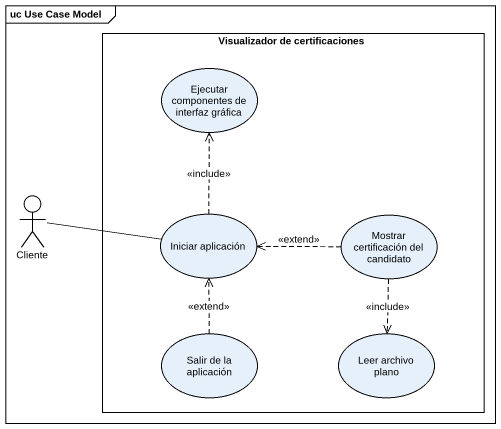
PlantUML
@startuml
mainframe uc Use Case Model
rectangle "Visualizador de certificaciones" as Visualizador_de {
  usecase "Ejecutar componentes de interfaz gráfica" as Ejecutar_componentes_de
  usecase "Iniciar aplicación" as Iniciar_aplicación
  usecase "Mostrar certificación del candidato" as Mostrar_certificación_del
  usecase "Salir de la aplicación" as Salir_de_la_aplicación
  usecase "Leer archivo plano" as Leer_archivo_plano
}
actor Cliente
Cliente -right- Iniciar_aplicación
Iniciar_aplicación .up.> Ejecutar_componentes_de : <<include>>
Mostrar_certificación_del .left.> Iniciar_aplicación : <<extend>>
Mostrar_certificación_del ..> Leer_archivo_plano : <<include>>
Salir_de_la_aplicación .up.> Iniciar_aplicación : <<extend>>
@enduml
